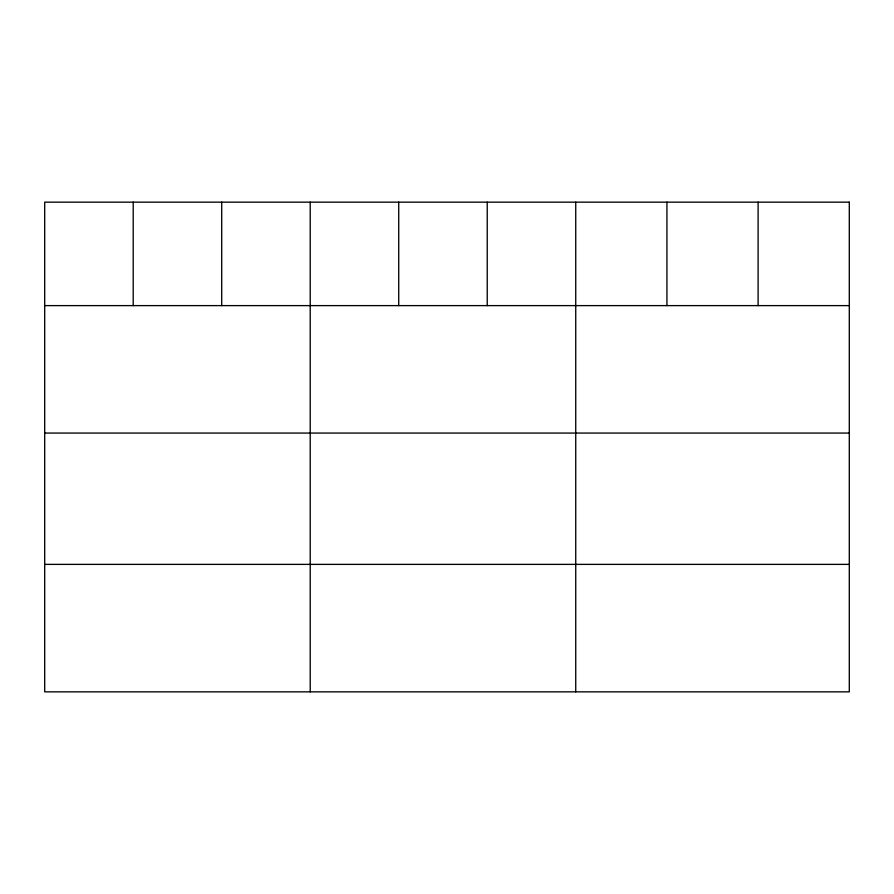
<?xml version="1.0" encoding="UTF-8"?>
<svg xmlns="http://www.w3.org/2000/svg" width="894" height="894" viewBox="0 0 894 894"><rect width="100%" height="100%" fill="white"/><g stroke="black" fill="none" stroke-linecap="round" stroke-linejoin="round"><path stroke-width="1.34" d="M44.7 305.614L849.3 305.614M44.7 433.065L849.3 433.065M44.7 564.382L849.3 564.382M758.112 202.156L758.112 305.614M666.924 202.156L666.924 305.614M575.736 202.156L575.736 691.844M487.23 202.156L487.23 305.614M398.724 202.156L398.724 305.614M310.218 202.156L310.218 691.844M221.712 202.156L221.712 305.614M133.206 202.156L133.206 305.614M849.3 202.156L44.7 202.156L44.7 691.844L849.3 691.844L849.3 202.156"/></g></svg>
